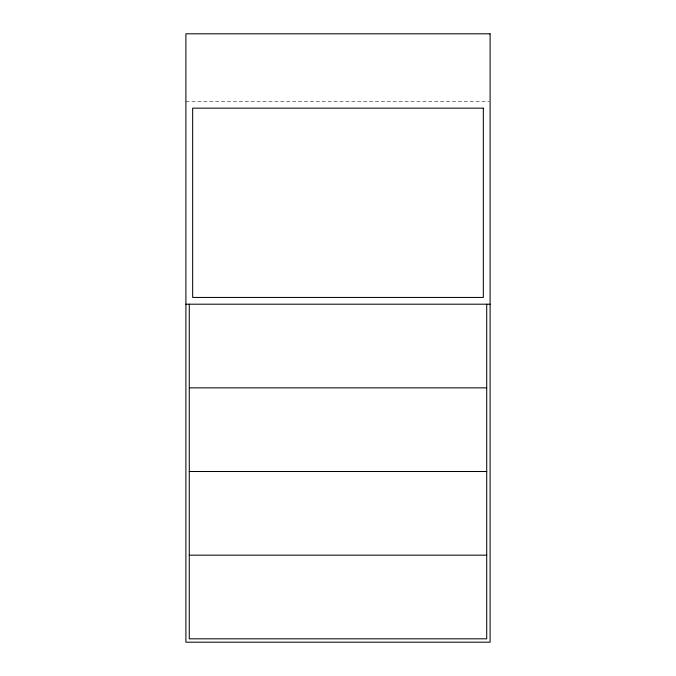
<?xml version="1.0" encoding="UTF-8"?>
<svg xmlns="http://www.w3.org/2000/svg" width="676" height="676" viewBox="0 0 676 676"><rect width="100%" height="100%" fill="white"/><g stroke="black" fill="none" stroke-linecap="round" stroke-linejoin="round"><path stroke-width="0.51" stroke-dasharray="3.38 2.54" d="M185.9 101.4L489.044 101.4"/><path stroke-width="1.01" d="M185.9 304.2L490.1 304.2M189.28 387.855L486.72 387.855M189.28 471.51L486.72 471.51M189.28 555.165L486.72 555.165M486.72 304.2L486.72 638.82L189.28 638.82L189.28 304.2M490.1 33.8L185.9 33.8L185.9 642.2L490.1 642.2L490.1 33.8M483.34 108.16L192.66 108.16L192.66 297.44L483.34 297.44L483.34 108.16"/></g></svg>
